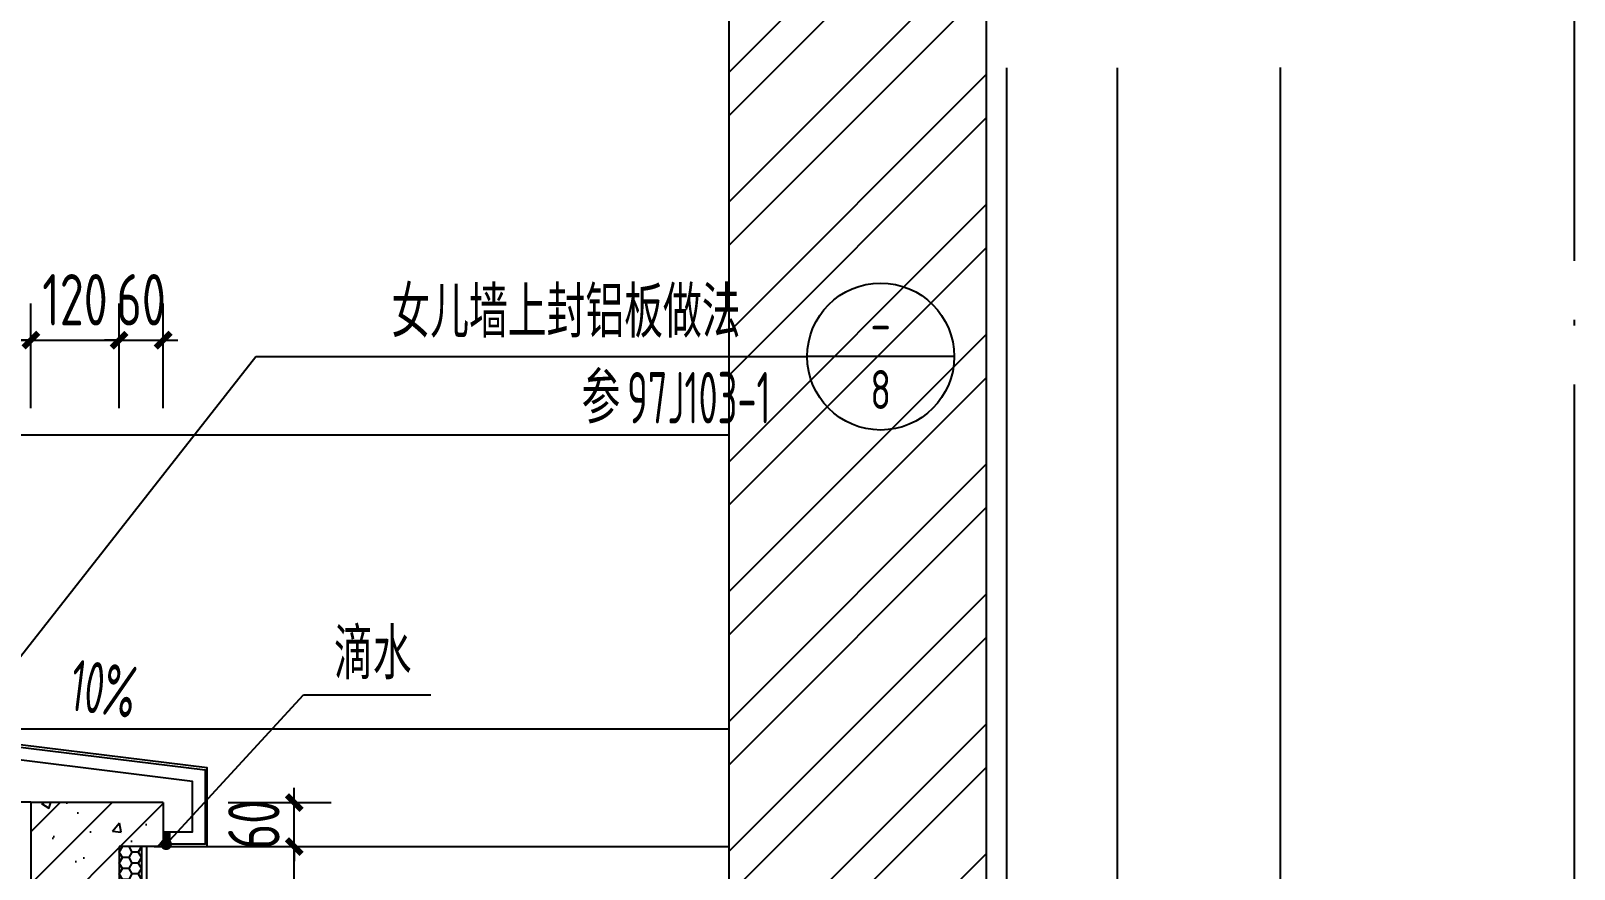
# Model space of a CAD drawing. Extents: x 198753 to 882193, y -399300 to 132460.
# Drawn here: x 374448 to 376548, y -72636 to -71495 of the extents above; entities that cross this region are included whole.
import ezdxf
from ezdxf.enums import TextEntityAlignment as Align

# ---------------------------------------------------------------- set-up
doc = ezdxf.new("R2010")
doc.units = 0
doc.header["$LTSCALE"] = 1000
doc.header["$MEASUREMENT"] = 0
doc.linetypes.add('DOTE', pattern=[2.42, 2, -0.2, 0.02, -0.2])
for name, color, linetype in [('00-图签', 7, 'Continuous'), ('01-标注_尺寸', 124, 'Continuous'), ('01-标注_符号', 200, 'Continuous'), ('02-TEXT_标注', 130, 'Continuous'), ('05-填充_156', 156, 'Continuous'), ('05-填充_天正', 26, 'Continuous'), ('A-D-玻璃剖线', 130, 'Continuous'), ('A-D-金属剖线', 200, 'Continuous'), ('A-D-金属看线', 205, 'Continuous'), ('A-SUR_保温', 222, 'Continuous'), ('A-SUR_看线', 231, 'Continuous'), ('A-TECH_结构', 21, 'Continuous'), ('A_AXIS-轴线', 36, 'DOTE'), ('A_STR-砼墙', 51, 'Continuous'), ('钢龙骨', 173, 'Continuous')]:
    doc.layers.add(name, color=color, linetype=linetype)
doc.styles.add('_TCH_DIM', font='ROS1', dxfattribs={"width": 0.8, "bigfont": 'JD'})
doc.styles.add('_TCH_DIM_T3', font='ROS1', dxfattribs={"width": 0.8, "bigfont": 'JD'})
doc.dimstyles.new('_TCH_ARCH&&20', dxfattribs={"dimtxt": 70, "dimasz": 20, "dimexe": 50, "dimexo": 60, "dimgap": 20, "dimtad": 1, "dimdec": 0, "dimzin": 0, "dimdsep": 46, "dimtxsty": '_TCH_DIM_T3', "dimblk": 'ARCHTICK', "dimcen": 0.09, "dimclrt": 4, "dimazin": 2, "dimtfac": 1, "dimtdec": 0, "dimtix": 1, "dimtmove": 2, "dimatfit": 3, "dimfxl": 0, "dimtolj": 1, "dimtzin": 0, "dimarcsym": 0})
pattern_1 = [(45, (0, 0), (-35.355339, 35.355339), []), (50, (0, 0), (143.452037, -12.550427), [15, -165]), (355, (0, 0), (-27.750267, 150.438427), [12, -132]), (100.4514, (11.95, -1.05), (115.701876, 137.88791), [12.74804, -140.22842]), (46.1842, (0, 40), (213.44821, -33.1038), [22.5, -247.5]), (96.6356, (17.79, 37.24), (186.93254, 194.82357), [19.12206, -210.3426]), (351.1842, (0, 40), (186.93239, 194.82372), [18, -198]), (21, (20, 30), (119.38141, -80.523778), [15, -165]), (326, (20, 30), (48.663066, 145.03001), [12, -132]), (71.4514, (29.95, 23.29), (168.044526, 64.5061), [12.74804, -140.22842]), (37.5, (0, 0), (2.431971, 66.578771), [0, -130.4, 0, -134, 0, -132.5]), (7.5, (0, 0), (52.613907, 78.882342), [0, -76.4, 0, -127.4, 0, -50.5]), (327.5, (-44.6, 0), (106.764487, -4.510974), [0, -50, 0, -156, 0, -207]), (317.5, (-64.6, 0), (116.637234, 20.020996), [0, -65, 0, -103.6, 0, -147])]

# ---------------------------------------------------------------- blocks, each defined once
blk = doc.blocks.new('_ArchTick')
at = {"color": 0, "linetype": 'ByBlock', "const_width": 0.4}
blk.add_lwpolyline([(-0.5, -0.5), (0.5, 0.5)], dxfattribs=at)
blk = doc.blocks.new('*D2098')
at = {"layer": '01-标注_尺寸', "color": 0, "lineweight": -2, "transparency": 16777216}
for p, q in [((-300, 486.4), (-300, 629)), ((0, 486.4), (0, 629)), ((-300, 579), (0, 579))]:
    blk.add_line(p, q, dxfattribs=at)
at = {"layer": 'Defpoints', "color": 0, "transparency": 16777216}
for p in [(0, 579), (-300, 426.4), (0, 426.4)]:
    blk.add_point(p, dxfattribs=at)
at = {"layer": '01-标注_尺寸', "color": 0, "lineweight": -2, "transparency": 16777216, "xscale": 20, "yscale": 20, "zscale": 20, "rotation": 180}
blk.add_blockref('_ArchTick', (-300, 579), dxfattribs=at)
at = {"layer": '01-标注_尺寸', "color": 0, "lineweight": -2, "transparency": 16777216, "xscale": 20, "yscale": 20, "zscale": 20}
blk.add_blockref('_ArchTick', (0, 579), dxfattribs=at)
at = {"layer": '01-标注_尺寸', "color": 4, "transparency": 16777216, "insert": (-150, 634), "char_height": 70, "attachment_point": 5, "style": '_TCH_DIM_T3'}
blk.add_mtext('\\A1;300', dxfattribs=at)
blk = doc.blocks.new('*D2099')
at = {"layer": '01-标注_尺寸', "color": 0, "lineweight": -2, "transparency": 16777216}
for p, q in [((0, 486.4), (0, 629)), ((120, 486.4), (120, 629)), ((0, 579), (-20, 579)), ((0, 579), (120, 579)), ((120, 579), (140, 579))]:
    blk.add_line(p, q, dxfattribs=at)
at = {"layer": 'Defpoints', "color": 0, "transparency": 16777216}
for p in [(120, 579), (0, 426.4), (120, 426.4)]:
    blk.add_point(p, dxfattribs=at)
at = {"layer": '01-标注_尺寸', "color": 0, "lineweight": -2, "transparency": 16777216, "xscale": 20, "yscale": 20, "zscale": 20}
blk.add_blockref('_ArchTick', (0, 579), dxfattribs=at)
at = {"layer": '01-标注_尺寸', "color": 0, "lineweight": -2, "transparency": 16777216, "xscale": 20, "yscale": 20, "zscale": 20, "rotation": 180}
blk.add_blockref('_ArchTick', (120, 579), dxfattribs=at)
at = {"layer": '01-标注_尺寸', "color": 4, "transparency": 16777216, "insert": (60, 634), "char_height": 70, "attachment_point": 5, "style": '_TCH_DIM_T3'}
blk.add_mtext('\\A1;120', dxfattribs=at)
blk = doc.blocks.new('*D2100')
at = {"layer": '01-标注_尺寸', "color": 0, "lineweight": -2, "transparency": 16777216}
for p, q in [((120, 486.4), (120, 629)), ((180, 486.4), (180, 629)), ((120, 579), (100, 579)), ((120, 579), (180, 579)), ((180, 579), (200, 579))]:
    blk.add_line(p, q, dxfattribs=at)
at = {"layer": 'Defpoints', "color": 0, "transparency": 16777216}
for p in [(180, 579), (120, 426.4), (180, 426.4)]:
    blk.add_point(p, dxfattribs=at)
at = {"layer": '01-标注_尺寸', "color": 0, "lineweight": -2, "transparency": 16777216, "xscale": 20, "yscale": 20, "zscale": 20}
blk.add_blockref('_ArchTick', (120, 579), dxfattribs=at)
at = {"layer": '01-标注_尺寸', "color": 0, "lineweight": -2, "transparency": 16777216, "xscale": 20, "yscale": 20, "zscale": 20, "rotation": 180}
blk.add_blockref('_ArchTick', (180, 579), dxfattribs=at)
at = {"layer": '01-标注_尺寸', "color": 4, "transparency": 16777216, "insert": (150, 634), "char_height": 70, "attachment_point": 5, "style": '_TCH_DIM_T3'}
blk.add_mtext('\\A1;60', dxfattribs=at)
blk = doc.blocks.new('A$C643B6CAF')
at = {"layer": '钢龙骨'}
for points in [[(0, 28.4), (0, -31.6), (150, -31.6), (150, 28.4)], [(4, 24.4), (4, -27.6), (146, -27.6), (146, 24.4)]]:
    blk.add_lwpolyline(points, close=True, dxfattribs=at)
at = {"layer": '钢龙骨', "const_width": 10}
blk.add_lwpolyline([(0, -1.6), (-28, -1.6)], dxfattribs=at)
blk = doc.blocks.new('$LinePat$岩棉板')
at = {"color": 0}
for p, q in [((0, -17), (12, -67)), ((12, -67), (24, -17))]:
    blk.add_line(p, q, dxfattribs=at)
for centre, start, end in [((12, -17), 0, 180), ((0, -67), 270, 0), ((24, -67), 180, 270)]:
    blk.add_arc(centre, 12, start, end, dxfattribs=at)
at = {"layer": 'Defpoints'}
blk.add_point((0, 0.1), dxfattribs=at)
at = {"layer": 'Defpoints', "color": 0}
blk.add_point((24, -84), dxfattribs=at)
blk = doc.blocks.new('jrsjyur')
at = {"layer": '01-标注_符号'}
for p, q in [((-523.7, 346.2), (-723.7, 346.2)), ((-94.1, 346.2), (-523.7, 346.2)), ((-2.5, -52.5), (-94.1, 346.2))]:
    blk.add_line(p, q, dxfattribs=at)
for centre, radius in [((-623.7, 346.2), 100), ((3, -76.5), 24.7)]:
    blk.add_circle(centre, radius, dxfattribs=at)
at = {"layer": 'A-D-玻璃剖线'}
blk.add_lwpolyline([(0, 1800), (0, 0), (28, 0), (28, 1800)], dxfattribs=at)
at = {"layer": 'A-D-金属剖线'}
blk.add_lwpolyline([(178, -35), (178, -78.7), (0, -93.7), (0, 0), (28, 0), (28, -3), (3, -3), (3, -90.3), (175, -76.1), (175, -35), (178, -35)], dxfattribs=at)
at = {"layer": '钢龙骨'}
blk.add_lwpolyline([(178, 1800), (178, 0)], dxfattribs=at)
at = {"layer": 'A-SUR_保温', "xscale": 0.5966378461661732, "yscale": 0.5941895062325717, "zscale": 0.5941895062325717, "rotation": 179.999999999983}
for p in [(17.3, -80), (31.6, -80), (46, -80), (60.3, -80), (74.6, -80), (88.9, -80), (103.2, -80), (117.6, -80), (131.9, -80), (146.2, -80), (160.5, -80), (174.8, -80)]:
    blk.add_blockref('$LinePat$岩棉板', p, dxfattribs=at)
at = {"layer": '钢龙骨'}
blk.add_blockref('A$C643B6CAF', (28, 1.6), dxfattribs=at)
at = {"layer": '02-TEXT_标注', "style": '_TCH_DIM'}
for s, height, width, p in [('下封铝板做法', 69.46, 0.8, (-502.7, 368.3)), ('参', 69.5, 0.8, (-502.7, 255.2)), ('97J103-1', 70, 0.64, (-440.6, 255.2))]:
    blk.add_text(s, height=height, dxfattribs=dict(at, width=width)).set_placement(p)
for s, p, p2 in [('-', (-637.8, 364.6), (-609.5, 364.6)), ('9', (-637.8, 274.8), (-609.5, 274.8))]:
    blk.add_text(s, height=53, dxfattribs=at).set_placement(p, p2, align=Align.FIT)
blk = doc.blocks.new('*U174')
at = {"layer": '05-填充_156'}
h = blk.add_hatch(dxfattribs=at)
h.set_pattern_fill('金属', color=256, scale=50)
h.set_pattern_definition([(45, (-150, -1800), (-88.388, 88.388), []), (45, (-91.07, -1800), (-88.388, 88.388), [])])
h.paths.add_polyline_path([(-350, 0), (0, 0), (0, -2300), (-350, -2300)])
at = {"layer": 'A-SUR_看线', "color": 8}
blk.add_lwpolyline([(-350, 0), (0, 0), (0, -2300), (-350, -2300)], close=True, dxfattribs=at)
blk = doc.blocks.new('$LinePat$聚苯板')
at = {"color": 0}
for p, q in [((14.8, -8.6), (0, 0)), ((29.7, 0), (14.8, -8.6)), ((14.8, -25.7), (0, -34.3)), ((0, -34.3), (0, -51.4)), ((14.8, -8.6), (14.8, -25.7)), ((29.7, -34.3), (14.8, -25.7)), ((0, -51.4), (14.8, -60)), ((14.8, -60), (29.7, -51.4))]:
    blk.add_line(p, q, dxfattribs=at)
blk = doc.blocks.new('*D1667')
at = {"layer": '01-标注_尺寸', "color": 0, "lineweight": -2, "transparency": 16777216}
for p, q in [((374716.1, -72605.1), (374856.2, -72605.1)), ((374806.2, -73094.9), (374806.2, -72605.1)), ((374716.1, -73094.9), (374856.2, -73094.9))]:
    blk.add_line(p, q, dxfattribs=at)
at = {"layer": 'Defpoints', "color": 0, "transparency": 16777216}
for p in [(374656.1, -72605.1), (374806.2, -72605.1), (374656.1, -73094.9)]:
    blk.add_point(p, dxfattribs=at)
at = {"layer": '01-标注_尺寸', "color": 0, "lineweight": -2, "transparency": 16777216, "xscale": 20, "yscale": 20, "zscale": 20}
for p, rotation in [((374806.2, -72605.1), 90), ((374806.2, -73094.9), 270)]:
    blk.add_blockref('_ArchTick', p, dxfattribs=dict(at, rotation=rotation))
at = {"layer": '01-标注_尺寸', "color": 4, "transparency": 16777216, "insert": (374751.2, -72950.4), "char_height": 70, "attachment_point": 5, "rotation": 90, "style": '_TCH_DIM_T3'}
blk.add_mtext('\\A1;490', dxfattribs=at)
blk = doc.blocks.new('*D1668')
at = {"layer": '01-标注_尺寸', "color": 0, "lineweight": -2, "transparency": 16777216}
for p, q in [((374806.2, -72545.1), (374806.2, -72525.1)), ((374716.1, -72545.1), (374856.2, -72545.1)), ((374806.2, -72605.1), (374806.2, -72545.1)), ((374716.1, -72605.1), (374856.2, -72605.1)), ((374806.2, -72605.1), (374806.2, -72625.1))]:
    blk.add_line(p, q, dxfattribs=at)
at = {"layer": 'Defpoints', "color": 0, "transparency": 16777216}
for p in [(374656.1, -72545.1), (374806.2, -72545.1), (374656.1, -72605.1)]:
    blk.add_point(p, dxfattribs=at)
at = {"layer": '01-标注_尺寸', "color": 0, "lineweight": -2, "transparency": 16777216, "xscale": 20, "yscale": 20, "zscale": 20}
for p, rotation in [((374806.2, -72545.1), 270), ((374806.2, -72605.1), 90)]:
    blk.add_blockref('_ArchTick', p, dxfattribs=dict(at, rotation=rotation))
at = {"layer": '01-标注_尺寸', "color": 4, "transparency": 16777216, "insert": (374751.2, -72575.1), "char_height": 70, "attachment_point": 5, "rotation": 90, "style": '_TCH_DIM_T3'}
blk.add_mtext('\\A1;60', dxfattribs=at)
blk = doc.blocks.new('hgfuhtry2')
at = {"layer": '01-标注_符号'}
for p, q in [((-62.1, 87.7), (306.1, 556.7)), ((306.1, 556.7), (1056.4, 556.7)), ((1256.4, 556.7), (1056.4, 556.7))]:
    blk.add_line(p, q, dxfattribs=at)
blk.add_lwpolyline([(-5.9, 61.2, 0, 0, 0), (124.1, 45.1, 16, 0, 0), (183.6, 37.7, 0, 0, 0)], format="xyseb", dxfattribs=at)
blk.add_circle((1156.4, 556.7), 100, dxfattribs=at)
at = {"layer": 'A-D-金属剖线'}
for points in [[(180, -110), (240, -110), (240, -3.2), (-122, 41.2)], [(-122, 38.2), (237, -6), (237, -107), (180, -107)], [(180, -90), (220, -90), (220, -21.6), (-122, 21.1)]]:
    blk.add_lwpolyline(points, dxfattribs=at)
at = {"layer": 'A-D-金属剖线', "const_width": 10}
blk.add_lwpolyline([(185, -90), (185, -110)], dxfattribs=at)
at = {"layer": 'A-D-金属看线'}
for p, q in [((-300, 450), (950, 450)), ((-122, 50.2), (950, 50.2)), ((167.9, -110), (950, -110))]:
    blk.add_line(p, q, dxfattribs=at)
at = {"layer": '02-TEXT_标注', "style": '_TCH_DIM'}
for s, height, width, p in [('女儿墙上封铝板做法', 69.46, 0.8, (490.6, 582.5)), ('参', 69.5, 0.8, (749.3, 465.7)), ('97J103-1', 70, 0.64, (811.4, 465.7))]:
    blk.add_text(s, height=height, dxfattribs=dict(at, width=width)).set_placement(p)
for s, p, p2 in [('-', (1142.2, 575.1), (1170.5, 575.1)), ('8', (1142.2, 485.3), (1170.5, 485.3))]:
    blk.add_text(s, height=53, dxfattribs=at).set_placement(p, p2, align=Align.FIT)
at = {"layer": '02-TEXT_标注', "style": '_TCH_DIM', "width": 0.64}
blk.add_text('10%', height=70, rotation=352.9353, dxfattribs=at).set_placement((50.7, 75.3))
at = {"layer": '01-标注_尺寸'}
for p1, p2, picture, middle in [((-300, 426.4), (0, 426.4), '*D2098', (-150, 634)), ((0, 426.4), (120, 426.4), '*D2099', (60, 634)), ((120, 426.4), (180, 426.4), '*D2100', (150, 634))]:
    dim = blk.add_aligned_dim(p1=p1, p2=p2, distance=152.6, dimstyle='_TCH_ARCH&&20', dxfattribs=at)
    dim.commit()
    dim.dimension.update_dxf_attribs({"geometry": picture, "text_midpoint": middle})

msp = doc.modelspace()

# ---------------------------------------------------------------- hatches: boundary and pattern name
at = {"layer": '05-填充_天正'}
h = msp.add_hatch(dxfattribs=at)
h.set_pattern_fill('钢筋混凝土', color=256, scale=20, style=0)
h.set_pattern_definition(pattern_1)
h.paths.add_polyline_path([(374447.8, -72545.1), (374447.8, -72605.1), (374627.8, -72605.1), (374627.8, -72545.1)])
h = msp.add_hatch(dxfattribs=at)
h.set_pattern_fill('钢筋混凝土', color=256, scale=20, style=0)
h.set_pattern_definition(pattern_1)
h.paths.add_polyline_path([(374567.8, -72605.1), (374447.8, -72605.1), (374447.8, -73944.9), (374567.8, -73944.9)])

# ---------------------------------------------------------------- linework, layer by layer
at = {"layer": '01-标注_符号'}
for p, q in [((374631.8, -72601.9), (374818.7, -72398.4)), ((374818.7, -72398.4), (374991.9, -72398.4))]:
    msp.add_line(p, q, dxfattribs=at)
at = {"layer": '01-标注_符号', "const_width": 8}
msp.add_lwpolyline([(374629.1, -72604.8, 1), (374634.5, -72599, 1)], format="xyb", close=True, dxfattribs=at)
at = {"layer": 'A-SUR_保温'}
msp.add_line((374447.8, -72544.9), (374447.8, -74245.1), dxfattribs=at)
at = {"layer": 'A-SUR_保温', "color": 26}
msp.add_line((374598.1, -72605.1), (374598.1, -73724.9), dxfattribs=at)
at = {"layer": 'A-SUR_保温'}
for points in [[(374447.8, -72544.9), (374347.8, -72544.9), (374347.8, -74141.7), (374195.8, -74141.7), (374195.8, -74240.1), (374325.8, -74240.1), (374325.8, -74245.1), (374447.8, -74245.1)], [(374605.1, -72605.1), (374605.1, -73724.9)]]:
    msp.add_lwpolyline(points, dxfattribs=at)
at = {"layer": 'A-TECH_结构'}
msp.add_lwpolyline([(376147.8, -71544.9), (376147.8, -73344.9)], dxfattribs=at)
at = {"layer": 'A_AXIS-轴线', "ltscale": 0.4}
msp.add_line((376547.8, -63264), (376547.8, -78943.7), dxfattribs=at)
at = {"layer": 'A_STR-砼墙'}
for p, q in [((374447.8, -72545.1), (374447.8, -72605.1)), ((374627.8, -72545.1), (374447.8, -72545.1)), ((374627.8, -72545.1), (374627.8, -72605.1)), ((374447.8, -72605.1), (374447.8, -73944.9)), ((374567.8, -72605.1), (374567.8, -73944.9)), ((374627.8, -72605.1), (374567.8, -72605.1))]:
    msp.add_line(p, q, dxfattribs=at)

# ---------------------------------------------------------------- block references
msp.add_blockref('jrsjyur', (375747.8, -73345))
at = {"layer": '00-图签'}
for name, p in [('*U174', (375747.8, -71444.9)), ('hgfuhtry2', (374447.8, -72494.9))]:
    msp.add_blockref(name, p, dxfattribs=at)
at = {"layer": 'A-SUR_保温', "color": 26, "xscale": -0.5028494030851841, "yscale": 0.5, "zscale": 0.5, "rotation": 269.9999999979391}
for p in [(374598.1, -72620), (374598.1, -72635), (374598.1, -72649.9)]:
    msp.add_blockref('$LinePat$聚苯板', p, dxfattribs=at)

# ---------------------------------------------------------------- texts
at = {"layer": '02-TEXT_标注', "style": '_TCH_DIM', "width": 0.8}
msp.add_text('滴水', height=69.46, dxfattribs=at).set_placement((374860.2, -72377.4))

# ---------------------------------------------------------------- dimensions: what is measured, and where the dimension line sits
at = {"layer": '01-标注_尺寸'}
dim = msp.add_aligned_dim(p1=(374656.1, -72605.1), p2=(374656.1, -72545.1), distance=-150, dimstyle='_TCH_ARCH&&20', dxfattribs=at)
dim.commit()
dim.dimension.update_dxf_attribs({"geometry": '*D1668', "text_midpoint": (374751.2, -72575.1)})
dim = msp.add_linear_dim(base=(374806.2, -72605.1), p1=(374656.1, -73094.9), p2=(374656.1, -72605.1), angle=90, dimstyle='_TCH_ARCH&&20', dxfattribs=at)
dim.commit()
dim.dimension.update_dxf_attribs({"geometry": '*D1667', "text_midpoint": (374751.2, -72950.4), "dimtype": 161})

doc.saveas('drawing.dxf')
